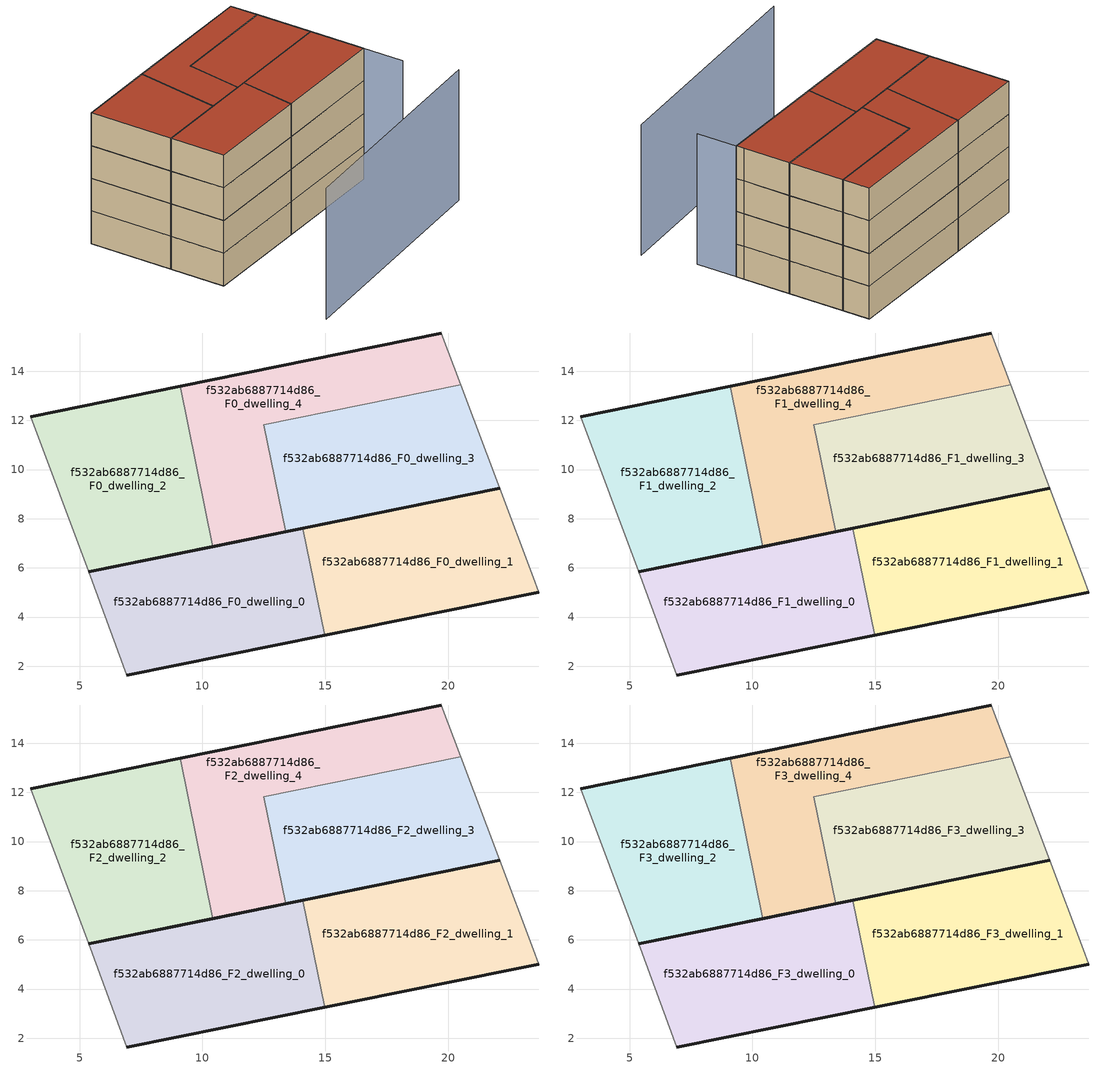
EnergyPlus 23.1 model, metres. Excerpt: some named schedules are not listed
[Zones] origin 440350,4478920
f532ab6887714d86_F0_dwelling_0
 floor ground (EU_floor_Construction): 14.97,3.27 14.09,7.61 5.37,5.84 6.93,1.64 z0
 wall outside (EU_wall_Construction): 5.37,5.84 14.09,7.61 / 14.97,3.27 6.93,1.64 z0:3
 wall to f532ab6887714d86_F0_dwelling_1 (EU_wall_Construction): 14.09,7.61 14.97,3.27 z0:3
 wall adiabatic (EU_wall_Construction): 6.93,1.64 5.37,5.84 z0:3
f532ab6887714d86_F0_dwelling_1
 floor ground (EU_floor_Construction): 23.67,5.02 23.45,5.61 22.09,9.24 14.09,7.61 14.97,3.27 z0
 wall outside (EU_wall_Construction): 23.67,5.02 14.97,3.27 / 14.09,7.61 22.09,9.24 z0:3
 wall adiabatic (EU_wall_Construction): 22.09,9.24 23.45,5.61 23.67,5.02 z0:3
f532ab6887714d86_F0_dwelling_2
 floor ground (EU_floor_Construction): 10.42,6.87 9.1,13.39 3.02,12.16 5.37,5.84 z0
 wall outside (EU_wall_Construction): 3.02,12.16 9.1,13.39 / 10.42,6.87 5.37,5.84 z0:3
 wall to f532ab6887714d86_F0_dwelling_4 (EU_wall_Construction): 9.1,13.39 10.42,6.87 z0:3
 wall adiabatic (EU_wall_Construction): 5.37,5.84 3.02,12.16 z0:3
f532ab6887714d86_F0_dwelling_3
 floor ground (EU_floor_Construction): 22.09,9.24 20.51,13.45 12.5,11.82 13.38,7.47 z0
 wall outside (EU_wall_Construction): 22.09,9.24 13.38,7.47 z0:3
 wall to f532ab6887714d86_F0_dwelling_4 (EU_wall_Construction): 13.38,7.47 12.5,11.82 20.51,13.45 z0:3
 wall adiabatic (EU_wall_Construction): 20.51,13.45 22.09,9.24 z0:3
f532ab6887714d86_F0_dwelling_4
 floor ground (EU_floor_Construction): 20.51,13.45 19.71,15.55 9.1,13.39 10.42,6.87 13.38,7.47 12.5,11.82 z0
 wall outside (EU_wall_Construction): 13.38,7.47 10.42,6.87 / 9.1,13.39 19.71,15.55 z0:3
 wall adiabatic (EU_wall_Construction): 19.71,15.55 20.51,13.45 z0:3
f532ab6887714d86_F1_dwelling_0
 floor to f532ab6887714d86_F0_dwelling_0 (EU_floor_Construction): 14.97,3.27 14.09,7.61 5.37,5.84 6.93,1.64 z3
 wall outside (EU_wall_Construction): 5.37,5.84 14.09,7.61 / 14.97,3.27 6.93,1.64 z3:6
 wall to f532ab6887714d86_F1_dwelling_1 (EU_wall_Construction): 14.09,7.61 14.97,3.27 z3:6
 wall adiabatic (EU_wall_Construction): 6.93,1.64 5.37,5.84 z3:6
f532ab6887714d86_F1_dwelling_1
 floor to f532ab6887714d86_F0_dwelling_1 (EU_floor_Construction): 23.67,5.02 23.45,5.61 22.09,9.24 14.09,7.61 14.97,3.27 z3
 wall outside (EU_wall_Construction): 23.67,5.02 14.97,3.27 / 14.09,7.61 22.09,9.24 z3:6
 wall adiabatic (EU_wall_Construction): 22.09,9.24 23.45,5.61 23.67,5.02 z3:6
f532ab6887714d86_F1_dwelling_2
 floor to f532ab6887714d86_F0_dwelling_2 (EU_floor_Construction): 10.42,6.87 9.1,13.39 3.02,12.16 5.37,5.84 z3
 wall outside (EU_wall_Construction): 3.02,12.16 9.1,13.39 / 10.42,6.87 5.37,5.84 z3:6
 wall to f532ab6887714d86_F1_dwelling_4 (EU_wall_Construction): 9.1,13.39 10.42,6.87 z3:6
 wall adiabatic (EU_wall_Construction): 5.37,5.84 3.02,12.16 z3:6
f532ab6887714d86_F1_dwelling_3
 floor to f532ab6887714d86_F0_dwelling_3 (EU_floor_Construction): 22.09,9.24 20.51,13.45 12.5,11.82 13.38,7.47 z3
 wall outside (EU_wall_Construction): 22.09,9.24 13.38,7.47 z3:6
 wall to f532ab6887714d86_F1_dwelling_4 (EU_wall_Construction): 13.38,7.47 12.5,11.82 20.51,13.45 z3:6
 wall adiabatic (EU_wall_Construction): 20.51,13.45 22.09,9.24 z3:6
f532ab6887714d86_F1_dwelling_4
 floor to f532ab6887714d86_F0_dwelling_4 (EU_floor_Construction): 20.51,13.45 19.71,15.55 9.1,13.39 10.42,6.87 13.38,7.47 12.5,11.82 z3
 wall outside (EU_wall_Construction): 13.38,7.47 10.42,6.87 / 9.1,13.39 19.71,15.55 z3:6
 wall adiabatic (EU_wall_Construction): 19.71,15.55 20.51,13.45 z3:6
f532ab6887714d86_F2_dwelling_0
 floor to f532ab6887714d86_F1_dwelling_0 (EU_floor_Construction): 14.97,3.27 14.09,7.61 5.37,5.84 6.93,1.64 z6
 wall outside (EU_wall_Construction): 5.37,5.84 14.09,7.61 / 14.97,3.27 6.93,1.64 z6:9
 wall to f532ab6887714d86_F2_dwelling_1 (EU_wall_Construction): 14.09,7.61 14.97,3.27 z6:9
 wall adiabatic (EU_wall_Construction): 6.93,1.64 5.37,5.84 z6:9
f532ab6887714d86_F2_dwelling_1
 floor to f532ab6887714d86_F1_dwelling_1 (EU_floor_Construction): 23.67,5.02 23.45,5.61 22.09,9.24 14.09,7.61 14.97,3.27 z6
 wall outside (EU_wall_Construction): 23.67,5.02 14.97,3.27 / 14.09,7.61 22.09,9.24 z6:9
 wall adiabatic (EU_wall_Construction): 22.09,9.24 23.45,5.61 23.67,5.02 z6:9
f532ab6887714d86_F2_dwelling_2
 floor to f532ab6887714d86_F1_dwelling_2 (EU_floor_Construction): 10.42,6.87 9.1,13.39 3.02,12.16 5.37,5.84 z6
 wall outside (EU_wall_Construction): 3.02,12.16 9.1,13.39 / 10.42,6.87 5.37,5.84 z6:9
 wall to f532ab6887714d86_F2_dwelling_4 (EU_wall_Construction): 9.1,13.39 10.42,6.87 z6:9
 wall adiabatic (EU_wall_Construction): 5.37,5.84 3.02,12.16 z6:9
f532ab6887714d86_F2_dwelling_3
 floor to f532ab6887714d86_F1_dwelling_3 (EU_floor_Construction): 22.09,9.24 20.51,13.45 12.5,11.82 13.38,7.47 z6
 wall outside (EU_wall_Construction): 22.09,9.24 13.38,7.47 z6:9
 wall to f532ab6887714d86_F2_dwelling_4 (EU_wall_Construction): 13.38,7.47 12.5,11.82 20.51,13.45 z6:9
 wall adiabatic (EU_wall_Construction): 20.51,13.45 22.09,9.24 z6:9
f532ab6887714d86_F2_dwelling_4
 floor to f532ab6887714d86_F1_dwelling_4 (EU_floor_Construction): 20.51,13.45 19.71,15.55 9.1,13.39 10.42,6.87 13.38,7.47 12.5,11.82 z6
 wall outside (EU_wall_Construction): 13.38,7.47 10.42,6.87 / 9.1,13.39 19.71,15.55 z6:9
 wall adiabatic (EU_wall_Construction): 19.71,15.55 20.51,13.45 z6:9
f532ab6887714d86_F3_dwelling_0
 floor to f532ab6887714d86_F2_dwelling_0 (EU_floor_Construction): 14.97,3.27 14.09,7.61 5.37,5.84 6.93,1.64 z9
 wall outside (EU_wall_Construction): 5.37,5.84 14.09,7.61 / 14.97,3.27 6.93,1.64 z9:12
 wall to f532ab6887714d86_F3_dwelling_1 (EU_wall_Construction): 14.09,7.61 14.97,3.27 z9:12
 wall adiabatic (EU_wall_Construction): 6.93,1.64 5.37,5.84 z9:12
 roof outside (EU_roof_Construction): 14.09,7.61 14.97,3.27 6.93,1.64 5.37,5.84 z12
f532ab6887714d86_F3_dwelling_1
 floor to f532ab6887714d86_F2_dwelling_1 (EU_floor_Construction): 23.67,5.02 23.45,5.61 22.09,9.24 14.09,7.61 14.97,3.27 z9
 wall outside (EU_wall_Construction): 23.67,5.02 14.97,3.27 / 14.09,7.61 22.09,9.24 z9:12
 wall adiabatic (EU_wall_Construction): 22.09,9.24 23.45,5.61 23.67,5.02 z9:12
 roof outside (EU_roof_Construction): 22.09,9.24 23.45,5.61 23.67,5.02 14.97,3.27 14.09,7.61 z12
f532ab6887714d86_F3_dwelling_2
 floor to f532ab6887714d86_F2_dwelling_2 (EU_floor_Construction): 10.42,6.87 9.1,13.39 3.02,12.16 5.37,5.84 z9
 wall outside (EU_wall_Construction): 3.02,12.16 9.1,13.39 / 10.42,6.87 5.37,5.84 z9:12
 wall to f532ab6887714d86_F3_dwelling_4 (EU_wall_Construction): 9.1,13.39 10.42,6.87 z9:12
 wall adiabatic (EU_wall_Construction): 5.37,5.84 3.02,12.16 z9:12
 roof outside (EU_roof_Construction): 9.1,13.39 10.42,6.87 5.37,5.84 3.02,12.16 z12
f532ab6887714d86_F3_dwelling_3
 floor to f532ab6887714d86_F2_dwelling_3 (EU_floor_Construction): 22.09,9.24 20.51,13.45 12.5,11.82 13.38,7.47 z9
 wall outside (EU_wall_Construction): 22.09,9.24 13.38,7.47 z9:12
 wall to f532ab6887714d86_F3_dwelling_4 (EU_wall_Construction): 13.38,7.47 12.5,11.82 20.51,13.45 z9:12
 wall adiabatic (EU_wall_Construction): 20.51,13.45 22.09,9.24 z9:12
 roof outside (EU_roof_Construction): 20.51,13.45 22.09,9.24 13.38,7.47 12.5,11.82 z12
f532ab6887714d86_F3_dwelling_4
 floor to f532ab6887714d86_F2_dwelling_4 (EU_floor_Construction): 20.51,13.45 19.71,15.55 9.1,13.39 10.42,6.87 13.38,7.47 12.5,11.82 z9
 wall outside (EU_wall_Construction): 13.38,7.47 10.42,6.87 / 9.1,13.39 19.71,15.55 z9:12
 wall adiabatic (EU_wall_Construction): 19.71,15.55 20.51,13.45 z9:12
 roof outside (EU_roof_Construction): 19.71,15.55 20.51,13.45 12.5,11.82 13.38,7.47 10.42,6.87 9.1,13.39 z12
shading: 9.94,-6.5 27.22,-1.65 / 24.82,1.95 19.71,15.55 z0:12
[Building]
EU S2 Campaign: North Axis=0; Terrain=City; Solar Distribution=FullExterior
[Site:Location]
Madrid: Latitude=40.5; Longitude=-3.5; Time Zone=1; Elevation=609
[SizingPeriod:WeatherFileDays]
AnnualSizingPeriod: Begin Month=1; Begin Day of Month=1; End Month=12; End Day of Month=31; Day of Week for Start Day=Monday; Use Weather File Daylight Saving Period=No; Use Weather File Rain and Snow Indicators=No
[MATERIAL]
EU_InternalMass_Material: Roughness=MediumRough; Thickness=0.1; Conductivity=1; Density=1800; Specific Heat=900; Thermal Absorptance=0.9; Solar Absorptance=0.7; Visible Absorptance=0.7
[MATERIAL:NOMASS] Roughness=MediumRough; Thermal Absorptance=0.9; Solar Absorptance=0.7; Visible Absorptance=0.7
Name | Thermal Resistance
EU_wall_NoMass | 1.60022
EU_roof_NoMass | 1.57597
EU_floor_NoMass | 0.470652
[CONSTRUCTION]
EU_wall_Construction: EU_wall_NoMass
EU_roof_Construction: EU_roof_NoMass
EU_floor_Construction: EU_floor_NoMass
EU_InternalMass_Construction: EU_InternalMass_Material
[ZONE] Type=1; Multiplier=1; Ceiling Height=autocalculate; Floor Area=autocalculate; Part of Total Floor Area=Yes
Name | Volume
f532ab6887714d86_F0_dwelling_0; f532ab6887714d86_F1_dwelling_0; f532ab6887714d86_F2_dwelling_0; f532ab6887714d86_F3_dwelling_0 | 113.572
f532ab6887714d86_F0_dwelling_1; f532ab6887714d86_F1_dwelling_1; f532ab6887714d86_F2_dwelling_1; f532ab6887714d86_F3_dwelling_1 | 113.567
f532ab6887714d86_F0_dwelling_2; f532ab6887714d86_F1_dwelling_2; f532ab6887714d86_F2_dwelling_2; f532ab6887714d86_F3_dwelling_2 | 113.551
f532ab6887714d86_F0_dwelling_3; f532ab6887714d86_F1_dwelling_3; f532ab6887714d86_F2_dwelling_3; f532ab6887714d86_F3_dwelling_3 | 113.554
f532ab6887714d86_F0_dwelling_4; f532ab6887714d86_F1_dwelling_4; f532ab6887714d86_F2_dwelling_4; f532ab6887714d86_F3_dwelling_4 | 113.553
[INTERNALMASS] Construction=EU_InternalMass_Construction
Name | Zone or ZoneList | Surface Area
f532ab6887714d86_F0_dwelling_0_EU_InternalMass | f532ab6887714d86_F0_dwelling_0 | 37.8584
f532ab6887714d86_F0_dwelling_1_EU_InternalMass | f532ab6887714d86_F0_dwelling_1 | 37.855
f532ab6887714d86_F0_dwelling_2_EU_InternalMass | f532ab6887714d86_F0_dwelling_2 | 37.8498
f532ab6887714d86_F0_dwelling_3_EU_InternalMass | f532ab6887714d86_F0_dwelling_3 | 37.8525
f532ab6887714d86_F0_dwelling_4_EU_InternalMass | f532ab6887714d86_F0_dwelling_4 | 37.8511
f532ab6887714d86_F1_dwelling_0_EU_InternalMass | f532ab6887714d86_F1_dwelling_0 | 37.8584
f532ab6887714d86_F1_dwelling_1_EU_InternalMass | f532ab6887714d86_F1_dwelling_1 | 37.855
f532ab6887714d86_F1_dwelling_2_EU_InternalMass | f532ab6887714d86_F1_dwelling_2 | 37.8498
f532ab6887714d86_F1_dwelling_3_EU_InternalMass | f532ab6887714d86_F1_dwelling_3 | 37.8525
f532ab6887714d86_F1_dwelling_4_EU_InternalMass | f532ab6887714d86_F1_dwelling_4 | 37.8511
f532ab6887714d86_F2_dwelling_0_EU_InternalMass | f532ab6887714d86_F2_dwelling_0 | 37.8584
f532ab6887714d86_F2_dwelling_1_EU_InternalMass | f532ab6887714d86_F2_dwelling_1 | 37.855
f532ab6887714d86_F2_dwelling_2_EU_InternalMass | f532ab6887714d86_F2_dwelling_2 | 37.8498
f532ab6887714d86_F2_dwelling_3_EU_InternalMass | f532ab6887714d86_F2_dwelling_3 | 37.8525
f532ab6887714d86_F2_dwelling_4_EU_InternalMass | f532ab6887714d86_F2_dwelling_4 | 37.8511
f532ab6887714d86_F3_dwelling_0_EU_InternalMass | f532ab6887714d86_F3_dwelling_0 | 37.8584
f532ab6887714d86_F3_dwelling_1_EU_InternalMass | f532ab6887714d86_F3_dwelling_1 | 37.855
f532ab6887714d86_F3_dwelling_2_EU_InternalMass | f532ab6887714d86_F3_dwelling_2 | 37.8498
f532ab6887714d86_F3_dwelling_3_EU_InternalMass | f532ab6887714d86_F3_dwelling_3 | 37.8525
f532ab6887714d86_F3_dwelling_4_EU_InternalMass | f532ab6887714d86_F3_dwelling_4 | 37.8511
[OTHEREQUIPMENT] Fuel Type=Electricity; Design Level Calculation Method=Watts/Area; Power per Zone Floor Area=1; Fraction Latent=0; Fraction Radiant=0; Fraction Lost=0; Carbon Dioxide Generation Rate=0; EndUse Subcategory=EU_Step8_InternalGains
Name | Zone or ZoneList or Space or SpaceList | Schedule
EU_Step8_InternalGain_f532ab6887714d86_F0_dwelling_0_f000 | f532ab6887714d86_F0_dwelling_0 | EU_Step8_GainSchedule_f532ab6887714d86_F0_dwelling_0_f000
EU_Step8_InternalGain_f532ab6887714d86_F0_dwelling_1_f000 | f532ab6887714d86_F0_dwelling_1 | EU_Step8_GainSchedule_f532ab6887714d86_F0_dwelling_1_f000
EU_Step8_InternalGain_f532ab6887714d86_F0_dwelling_2_f000 | f532ab6887714d86_F0_dwelling_2 | EU_Step8_GainSchedule_f532ab6887714d86_F0_dwelling_2_f000
EU_Step8_InternalGain_f532ab6887714d86_F0_dwelling_3_f000 | f532ab6887714d86_F0_dwelling_3 | EU_Step8_GainSchedule_f532ab6887714d86_F0_dwelling_3_f000
EU_Step8_InternalGain_f532ab6887714d86_F0_dwelling_4_f000 | f532ab6887714d86_F0_dwelling_4 | EU_Step8_GainSchedule_f532ab6887714d86_F0_dwelling_4_f000
EU_Step8_InternalGain_f532ab6887714d86_F1_dwelling_0_f000 | f532ab6887714d86_F1_dwelling_0 | EU_Step8_GainSchedule_f532ab6887714d86_F1_dwelling_0_f000
EU_Step8_InternalGain_f532ab6887714d86_F1_dwelling_1_f000 | f532ab6887714d86_F1_dwelling_1 | EU_Step8_GainSchedule_f532ab6887714d86_F1_dwelling_1_f000
EU_Step8_InternalGain_f532ab6887714d86_F1_dwelling_2_f000 | f532ab6887714d86_F1_dwelling_2 | EU_Step8_GainSchedule_f532ab6887714d86_F1_dwelling_2_f000
EU_Step8_InternalGain_f532ab6887714d86_F1_dwelling_3_f000 | f532ab6887714d86_F1_dwelling_3 | EU_Step8_GainSchedule_f532ab6887714d86_F1_dwelling_3_f000
EU_Step8_InternalGain_f532ab6887714d86_F1_dwelling_4_f000 | f532ab6887714d86_F1_dwelling_4 | EU_Step8_GainSchedule_f532ab6887714d86_F1_dwelling_4_f000
EU_Step8_InternalGain_f532ab6887714d86_F2_dwelling_0_f000 | f532ab6887714d86_F2_dwelling_0 | EU_Step8_GainSchedule_f532ab6887714d86_F2_dwelling_0_f000
EU_Step8_InternalGain_f532ab6887714d86_F2_dwelling_1_f000 | f532ab6887714d86_F2_dwelling_1 | EU_Step8_GainSchedule_f532ab6887714d86_F2_dwelling_1_f000
EU_Step8_InternalGain_f532ab6887714d86_F2_dwelling_2_f000 | f532ab6887714d86_F2_dwelling_2 | EU_Step8_GainSchedule_f532ab6887714d86_F2_dwelling_2_f000
EU_Step8_InternalGain_f532ab6887714d86_F2_dwelling_3_f000 | f532ab6887714d86_F2_dwelling_3 | EU_Step8_GainSchedule_f532ab6887714d86_F2_dwelling_3_f000
EU_Step8_InternalGain_f532ab6887714d86_F2_dwelling_4_f000 | f532ab6887714d86_F2_dwelling_4 | EU_Step8_GainSchedule_f532ab6887714d86_F2_dwelling_4_f000
EU_Step8_InternalGain_f532ab6887714d86_F3_dwelling_0_f000 | f532ab6887714d86_F3_dwelling_0 | EU_Step8_GainSchedule_f532ab6887714d86_F3_dwelling_0_f000
EU_Step8_InternalGain_f532ab6887714d86_F3_dwelling_1_f000 | f532ab6887714d86_F3_dwelling_1 | EU_Step8_GainSchedule_f532ab6887714d86_F3_dwelling_1_f000
EU_Step8_InternalGain_f532ab6887714d86_F3_dwelling_2_f000 | f532ab6887714d86_F3_dwelling_2 | EU_Step8_GainSchedule_f532ab6887714d86_F3_dwelling_2_f000
EU_Step8_InternalGain_f532ab6887714d86_F3_dwelling_3_f000 | f532ab6887714d86_F3_dwelling_3 | EU_Step8_GainSchedule_f532ab6887714d86_F3_dwelling_3_f000
EU_Step8_InternalGain_f532ab6887714d86_F3_dwelling_4_f000 | f532ab6887714d86_F3_dwelling_4 | EU_Step8_GainSchedule_f532ab6887714d86_F3_dwelling_4_f000
[ZONEVENTILATION:DESIGNFLOWRATE] Schedule=EU_AlwaysOn; Design Flow Rate Calculation Method=AirChanges/Hour; Air Changes per Hour=0.480704; Ventilation Type=Natural; Fan Pressure Rise=0; Fan Total Efficiency=1; Constant Term Coefficient=1; Temperature Term Coefficient=0; Velocity Term Coefficient=0; Velocity Squared Term Coefficient=0; Minimum Indoor Temperature=-100; Maximum Indoor Temperature=100; Delta Temperature=-100; Minimum Outdoor Temperature=-100; Maximum Outdoor Temperature=100; Maximum Wind Speed=40
Name | Zone or ZoneList or Space or SpaceList
EU_ConstantAir_f532ab6887714d86_F0_dwelling_0 | f532ab6887714d86_F0_dwelling_0
EU_ConstantAir_f532ab6887714d86_F0_dwelling_1 | f532ab6887714d86_F0_dwelling_1
EU_ConstantAir_f532ab6887714d86_F0_dwelling_2 | f532ab6887714d86_F0_dwelling_2
EU_ConstantAir_f532ab6887714d86_F0_dwelling_3 | f532ab6887714d86_F0_dwelling_3
EU_ConstantAir_f532ab6887714d86_F0_dwelling_4 | f532ab6887714d86_F0_dwelling_4
EU_ConstantAir_f532ab6887714d86_F1_dwelling_0 | f532ab6887714d86_F1_dwelling_0
EU_ConstantAir_f532ab6887714d86_F1_dwelling_1 | f532ab6887714d86_F1_dwelling_1
EU_ConstantAir_f532ab6887714d86_F1_dwelling_2 | f532ab6887714d86_F1_dwelling_2
EU_ConstantAir_f532ab6887714d86_F1_dwelling_3 | f532ab6887714d86_F1_dwelling_3
EU_ConstantAir_f532ab6887714d86_F1_dwelling_4 | f532ab6887714d86_F1_dwelling_4
EU_ConstantAir_f532ab6887714d86_F2_dwelling_0 | f532ab6887714d86_F2_dwelling_0
EU_ConstantAir_f532ab6887714d86_F2_dwelling_1 | f532ab6887714d86_F2_dwelling_1
EU_ConstantAir_f532ab6887714d86_F2_dwelling_2 | f532ab6887714d86_F2_dwelling_2
EU_ConstantAir_f532ab6887714d86_F2_dwelling_3 | f532ab6887714d86_F2_dwelling_3
EU_ConstantAir_f532ab6887714d86_F2_dwelling_4 | f532ab6887714d86_F2_dwelling_4
EU_ConstantAir_f532ab6887714d86_F3_dwelling_0 | f532ab6887714d86_F3_dwelling_0
EU_ConstantAir_f532ab6887714d86_F3_dwelling_1 | f532ab6887714d86_F3_dwelling_1
EU_ConstantAir_f532ab6887714d86_F3_dwelling_2 | f532ab6887714d86_F3_dwelling_2
EU_ConstantAir_f532ab6887714d86_F3_dwelling_3 | f532ab6887714d86_F3_dwelling_3
EU_ConstantAir_f532ab6887714d86_F3_dwelling_4 | f532ab6887714d86_F3_dwelling_4
[HVACTEMPLATE:THERMOSTAT] Constant Heating Setpoint=20; Constant Cooling Setpoint=50
EU_HeatOnly_f532ab6887714d86_F0_dwelling_0; EU_HeatOnly_f532ab6887714d86_F0_dwelling_1; EU_HeatOnly_f532ab6887714d86_F0_dwelling_2; EU_HeatOnly_f532ab6887714d86_F0_dwelling_3; EU_HeatOnly_f532ab6887714d86_F0_dwelling_4; EU_HeatOnly_f532ab6887714d86_F1_dwelling_0; EU_HeatOnly_f532ab6887714d86_F1_dwelling_1; EU_HeatOnly_f532ab6887714d86_F1_dwelling_2; EU_HeatOnly_f532ab6887714d86_F1_dwelling_3; EU_HeatOnly_f532ab6887714d86_F1_dwelling_4; EU_HeatOnly_f532ab6887714d86_F2_dwelling_0; EU_HeatOnly_f532ab6887714d86_F2_dwelling_1; EU_HeatOnly_f532ab6887714d86_F2_dwelling_2; EU_HeatOnly_f532ab6887714d86_F2_dwelling_3; EU_HeatOnly_f532ab6887714d86_F2_dwelling_4; EU_HeatOnly_f532ab6887714d86_F3_dwelling_0; EU_HeatOnly_f532ab6887714d86_F3_dwelling_1; EU_HeatOnly_f532ab6887714d86_F3_dwelling_2; EU_HeatOnly_f532ab6887714d86_F3_dwelling_3; EU_HeatOnly_f532ab6887714d86_F3_dwelling_4
